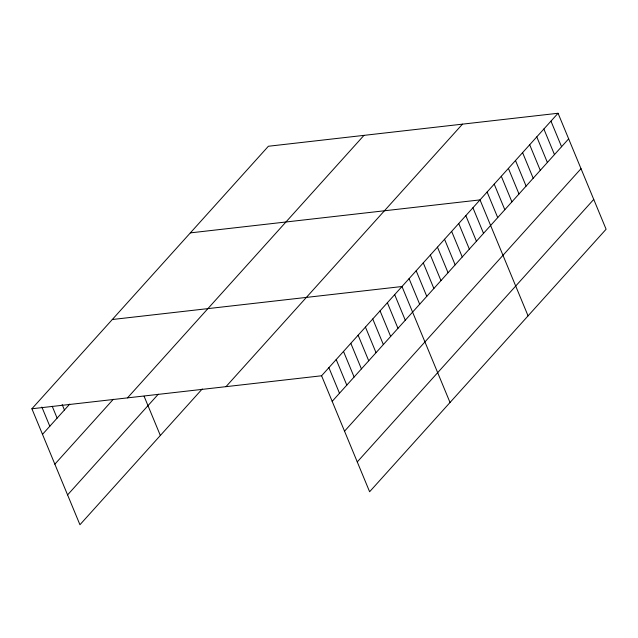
<?xml version="1.0" encoding="UTF-8"?>
<svg xmlns="http://www.w3.org/2000/svg" width="638" height="638" viewBox="0 0 638 638"><rect width="100%" height="100%" fill="white"/><g stroke="black" fill="none" stroke-linecap="round" stroke-linejoin="round"><path stroke-width="0.96" d="M202.262 388.949L79.941 524.739L31.9 408.767L268.383 146.254L558.059 113.261L606.1 229.233L369.617 491.746L321.584 375.774L558.059 113.261M42.499 434.35L69.741 404.109M54.852 464.177L113.325 399.268M127.496 397.873L363.979 135.368M67.58 494.905L158.304 394.196M225.988 386.66L462.47 124.147M332.183 401.358L568.657 138.853M344.536 431.184L581.019 168.679M357.264 461.92L593.747 199.407M190.339 232.878L480.023 199.893L528.065 315.866M112.304 319.51L401.988 286.518L450.021 402.49M31.9 408.767L321.584 375.774M550.969 121.14L561.568 146.724M543.871 129.012L554.47 154.603M536.781 136.891L547.38 162.475M529.684 144.762L540.282 170.354M522.594 152.642L533.185 178.225M515.496 160.513L526.095 186.105M508.398 168.392L518.997 193.976M501.309 176.263L511.907 201.855M494.211 184.143L504.81 209.727M487.121 192.014L497.72 217.606M472.925 207.765L483.524 233.356M465.836 215.644L476.434 241.228M458.738 223.515L469.337 249.107M451.648 231.395L462.247 256.978M444.55 239.266L455.149 264.858M437.461 247.145L448.051 272.729M430.363 255.017L440.962 280.608M423.265 262.896L433.864 288.48M416.175 270.767L426.774 296.359M409.078 278.647L419.676 304.23M394.675 294.636L405.274 320.22M387.37 302.747L397.96 328.331M380.057 310.865L390.655 336.449M372.744 318.976L383.342 344.56M365.438 327.087L376.037 352.678M358.125 335.205L368.724 360.789M350.82 343.316L361.419 368.908M343.507 351.434L354.106 377.018M336.202 359.545L346.801 385.129M328.889 367.663L339.488 393.247M144.1 396.262L160.337 435.483M62.157 404.524L64.43 410.003M52.196 406.239L57.117 418.121M41.861 407.044L49.804 426.232"/></g></svg>
